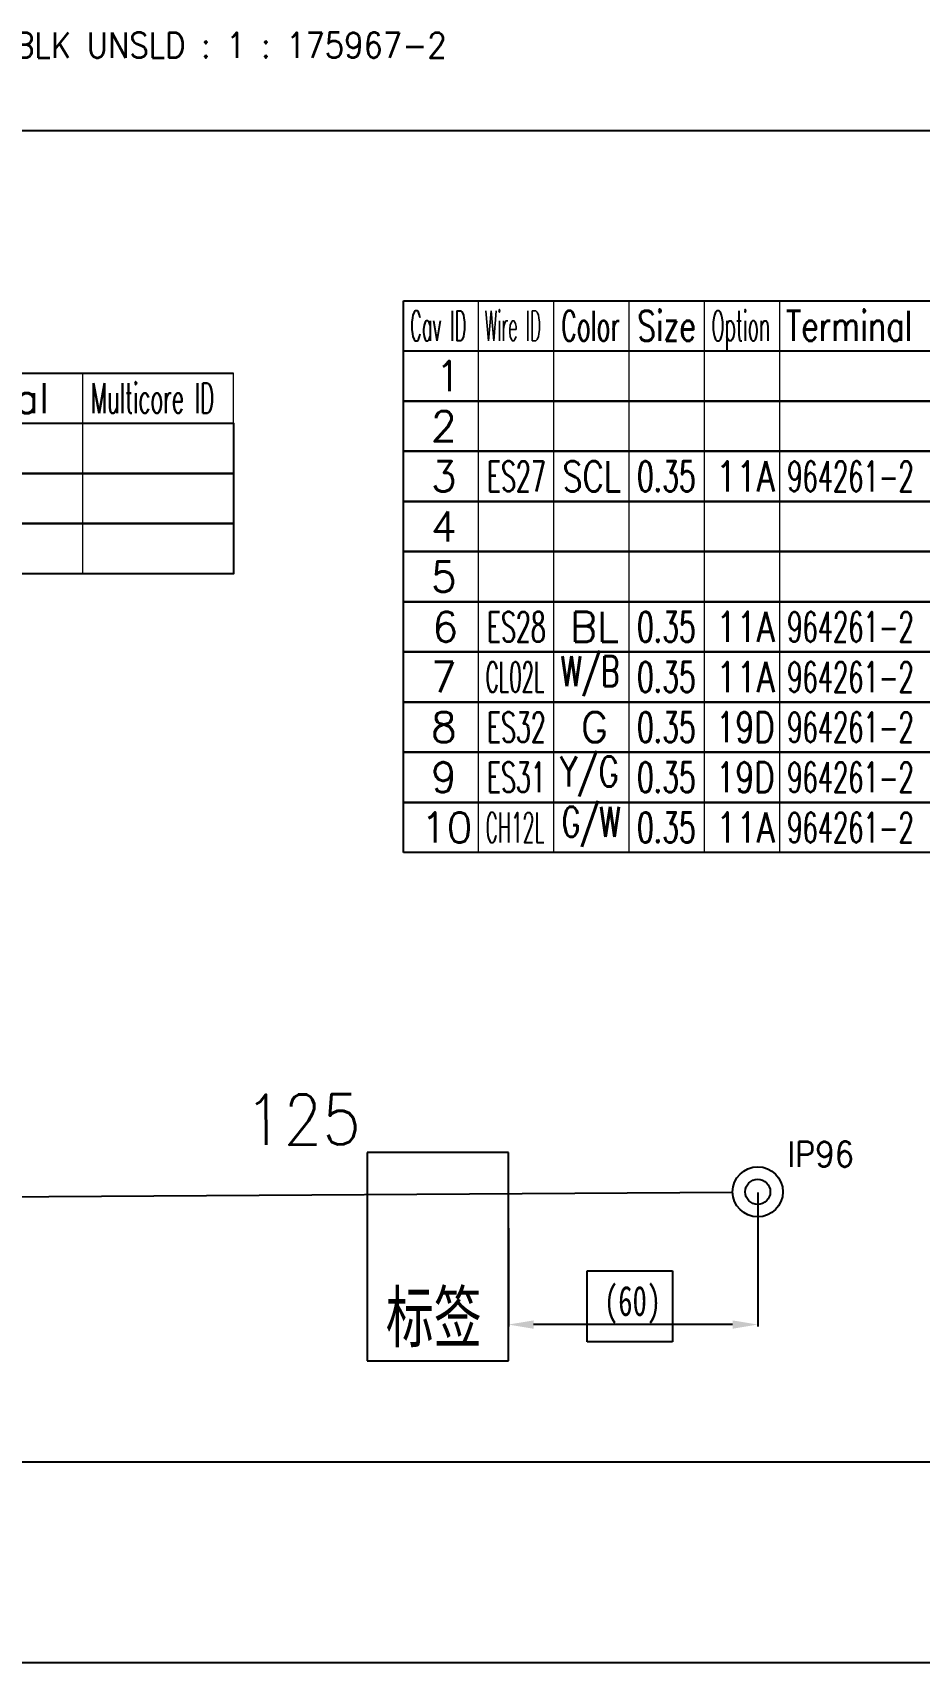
# Model space of a CAD drawing. Header units: inches. Extents: x 47316 to 59086, y 3141 to 11743.
# Drawn here: x 52352.6 to 52441, y 8232.5 to 8394.9 of the extents above; entities that cross this region are included whole.
import ezdxf

# ---------------------------------------------------------------- set-up
doc = ezdxf.new("R2010")
doc.units = ezdxf.units.IN
doc.header["$MEASUREMENT"] = 0
doc.styles.add('MtX_FangSong_GB2312', font='')
doc.styles.get("Standard").update_dxf_attribs({"font": ''})
doc.styles.get('MtX_FangSong_GB2312').set_extended_font_data('FangSong_GB2312')
doc.styles.get('Standard').set_extended_font_data('SimSun')
doc.linetypes.add('_VH_OTCON', pattern='A,0.0001,[7,VeSys.shx,S=0.1,R=0,X=0,Y=0],-0.4,[7,VeSys.shx,S=0.1,R=0,X=0,Y=0],-0.4,["X",Standard,S=1,R=0,X=-0.5,Y=-0.5],-0.0001,[7,VeSys.shx,S=0.1,R=0,X=0,Y=0],-0.4', length=1.2002)

msp = doc.modelspace()

# ---------------------------------------------------------------- linework, layer by layer
at = {"color": 0, "linetype": '_VH_OTCON', "lineweight": -2, "ltscale": 5}
for p, q in [((52260.18, 8385.16), (52681.73, 8385.16)), ((52335.53, 8278.79), (52422.37, 8279.34))]:
    msp.add_line(p, q, dxfattribs=at)
at = {"color": 0, "linetype": 'Continuous', "lineweight": -2}
for p, q in [((52389.56, 8368.18), (52554.56, 8368.18)), ((52389.56, 8363.18), (52389.56, 8368.18)), ((52389.56, 8363.18), (52554.56, 8363.18)), ((52290.14, 8360.97), (52372.64, 8360.97)), ((52290.14, 8355.97), (52372.64, 8355.97))]:
    msp.add_line(p, q, dxfattribs=at)
at = {"color": 7, "linetype": 'Continuous', "lineweight": 15}
for p, q in [((52397.06, 8363.18), (52397.06, 8368.18)), ((52404.56, 8363.18), (52404.56, 8368.18)), ((52412.06, 8363.18), (52412.06, 8368.18)), ((52419.56, 8363.18), (52419.56, 8368.18)), ((52427.06, 8363.18), (52427.06, 8368.18)), ((52357.64, 8355.97), (52357.64, 8360.97)), ((52372.64, 8355.97), (52372.64, 8360.97))]:
    msp.add_line(p, q, dxfattribs=at)
at = {"color": 102, "linetype": 'Continuous', "lineweight": 15}
for p, q in [((52397.06, 8358.18), (52397.06, 8363.18)), ((52404.56, 8358.18), (52404.56, 8363.18)), ((52412.06, 8358.18), (52412.06, 8363.18)), ((52419.56, 8358.18), (52419.56, 8363.18)), ((52427.06, 8358.18), (52427.06, 8363.18)), ((52397.06, 8353.18), (52397.06, 8358.18)), ((52404.56, 8353.18), (52404.56, 8358.18)), ((52412.06, 8353.18), (52412.06, 8358.18)), ((52419.56, 8353.18), (52419.56, 8358.18)), ((52427.06, 8353.18), (52427.06, 8358.18)), ((52357.64, 8350.97), (52357.64, 8355.97)), ((52397.06, 8348.18), (52397.06, 8353.18)), ((52404.56, 8348.18), (52404.56, 8353.18)), ((52412.06, 8348.18), (52412.06, 8353.18)), ((52419.56, 8348.18), (52419.56, 8353.18)), ((52427.06, 8348.18), (52427.06, 8353.18)), ((52357.64, 8345.97), (52357.64, 8350.97)), ((52397.06, 8343.18), (52397.06, 8348.18)), ((52404.56, 8343.18), (52404.56, 8348.18)), ((52412.06, 8343.18), (52412.06, 8348.18)), ((52419.56, 8343.18), (52419.56, 8348.18)), ((52427.06, 8343.18), (52427.06, 8348.18)), ((52357.64, 8340.97), (52357.64, 8345.97)), ((52397.06, 8338.18), (52397.06, 8343.18)), ((52404.56, 8338.18), (52404.56, 8343.18)), ((52412.06, 8338.18), (52412.06, 8343.18)), ((52419.56, 8338.18), (52419.56, 8343.18)), ((52427.06, 8338.18), (52427.06, 8343.18)), ((52397.06, 8333.18), (52397.06, 8338.18)), ((52404.56, 8333.18), (52404.56, 8338.18)), ((52412.06, 8333.18), (52412.06, 8338.18)), ((52419.56, 8333.18), (52419.56, 8338.18)), ((52427.06, 8333.18), (52427.06, 8338.18)), ((52397.06, 8328.18), (52397.06, 8333.18)), ((52404.56, 8328.18), (52404.56, 8333.18)), ((52412.06, 8328.18), (52412.06, 8333.18)), ((52419.56, 8328.18), (52419.56, 8333.18)), ((52427.06, 8328.18), (52427.06, 8333.18)), ((52397.06, 8323.18), (52397.06, 8328.18)), ((52404.56, 8323.18), (52404.56, 8328.18)), ((52412.06, 8323.18), (52412.06, 8328.18)), ((52419.56, 8323.18), (52419.56, 8328.18)), ((52427.06, 8323.18), (52427.06, 8328.18)), ((52397.06, 8318.18), (52397.06, 8323.18)), ((52404.56, 8318.18), (52404.56, 8323.18)), ((52412.06, 8318.18), (52412.06, 8323.18)), ((52419.56, 8318.18), (52419.56, 8323.18)), ((52427.06, 8318.18), (52427.06, 8323.18)), ((52397.06, 8313.18), (52397.06, 8318.18)), ((52404.56, 8313.18), (52404.56, 8318.18)), ((52412.06, 8313.18), (52412.06, 8318.18)), ((52419.56, 8313.18), (52419.56, 8318.18)), ((52427.06, 8313.18), (52427.06, 8318.18))]:
    msp.add_line(p, q, dxfattribs=at)
at = {"color": 0}
for p, q in [((52400.03, 8283.29), (52385.96, 8283.29)), ((52385.96, 8283.29), (52385.96, 8262.5)), ((52400.03, 8262.5), (52400.03, 8283.29)), ((52424.87, 8279.3), (52424.87, 8265.93)), ((52400.03, 8275.75), (52400.03, 8265.93)), ((52385.96, 8262.5), (52400.03, 8262.5))]:
    msp.add_line(p, q, dxfattribs=at)
at = {"color": 1}
for p, q in [((52407.86, 8271.48), (52416.36, 8271.48)), ((52407.86, 8264.4), (52407.86, 8271.48)), ((52416.36, 8271.48), (52416.36, 8264.4)), ((52416.36, 8264.4), (52407.86, 8264.4))]:
    msp.add_line(p, q, dxfattribs=at)
at = {"color": 7}
msp.add_line((52422.37, 8266.13), (52402.53, 8266.13), dxfattribs=at)
at = {"color": 0, "lineweight": -2}
for p, q in [((50267.93, 8252.45), (56171.93, 8252.45)), ((50247.93, 8232.45), (56191.93, 8232.45))]:
    msp.add_line(p, q, dxfattribs=at)
at = {"color": 0, "linetype": 'Continuous', "lineweight": -2}
for points in [[(52389.56, 8358.18), (52389.56, 8363.18), (52472.06, 8363.18), (52472.06, 8358.18)], [(52389.56, 8353.18), (52389.56, 8358.18), (52472.06, 8358.18), (52472.06, 8353.18)], [(52290.14, 8350.97), (52290.14, 8355.97), (52372.64, 8355.97), (52372.64, 8350.97)], [(52389.56, 8348.18), (52389.56, 8353.18), (52472.06, 8353.18), (52472.06, 8348.18)], [(52290.14, 8345.97), (52290.14, 8350.97), (52372.64, 8350.97), (52372.64, 8345.97)], [(52389.56, 8343.18), (52389.56, 8348.18), (52472.06, 8348.18), (52472.06, 8343.18)], [(52290.14, 8340.97), (52290.14, 8345.97), (52372.64, 8345.97), (52372.64, 8340.97)], [(52389.56, 8338.18), (52389.56, 8343.18), (52472.06, 8343.18), (52472.06, 8338.18)], [(52389.56, 8333.18), (52389.56, 8338.18), (52472.06, 8338.18), (52472.06, 8333.18)], [(52389.56, 8328.18), (52389.56, 8333.18), (52472.06, 8333.18), (52472.06, 8328.18)], [(52389.56, 8323.18), (52389.56, 8328.18), (52472.06, 8328.18), (52472.06, 8323.18)], [(52389.56, 8318.18), (52389.56, 8323.18), (52472.06, 8323.18), (52472.06, 8318.18)], [(52389.56, 8313.18), (52389.56, 8318.18), (52472.06, 8318.18), (52472.06, 8313.18)]]:
    msp.add_lwpolyline(points, close=True, dxfattribs=at)
for radius in [2.5, 1.25]:
    msp.add_circle((52424.87, 8279.36), radius, dxfattribs=at)
at = {"color": 7}
for points in [[(52402.53, 8266.54), (52402.53, 8265.71), (52400.03, 8266.13)], [(52422.37, 8266.54), (52422.37, 8265.71), (52424.87, 8266.13)]]:
    msp.add_solid(points, dxfattribs=at)

# ---------------------------------------------------------------- texts
at = {"color": 0, "lineweight": -2, "width": 0.7}
msp.add_text('标签', height=5, rotation=360, dxfattribs=at).set_placement((52387.82, 8264.39))
at = {"color": 7, "style": 'MtX_FangSong_GB2312', "width": 0.7}
msp.add_text('(60)', height=3, dxfattribs=at).set_placement((52409.54, 8266.99))
at = {"color": 42, "linetype": 'Continuous', "lineweight": 15, "insert": (52332.17, 8394.91), "char_height": 2.5, "width": 72.8571, "attachment_point": 1}
msp.add_mtext('\\Fromans.shx;\\W0.9000000000;\\T1.0000000000;\\o\\lCONN 20 F BLK UNSLD : 1 : 175967-2', dxfattribs=at)
at = {"color": 7, "linetype": 'Continuous', "lineweight": 15, "char_height": 3, "attachment_point": 1}
for s, insert, width in [('\\Fromans.shx;\\W0.4292452830;\\T1.0000000000;\\o\\lCav ID', (52390.24, 8367.18), 6.5), ('\\Fromans.shx;\\W0.4026548673;\\T1.0000000000;\\o\\lWire ID', (52397.68, 8367.18), 6.5), ('\\Fromans.shx;\\W0.5687500000;\\T1.0000000000;\\o\\lColor', (52405.3, 8367.18), 6.5), ('\\Fromans.shx;\\W0.7222222222;\\T1.0000000000;\\o\\lSize', (52412.87, 8367.18), 6.5), ('\\Fromans.shx;\\W0.4595959596;\\T1.0000000000;\\o\\lOption', (52420.26, 8367.18), 6.5), ('\\Fromans.shx;\\W0.7480916031;\\T1.0000000000;\\o\\lTerminal', (52427.67, 8367.18), 14), ('\\Fromans.shx;\\W1.0000000000;\\T1.0000000000;\\o\\l1', (52392.74, 8362.18), 2.8571), ('\\Fromans.shx;\\W0.5185185185;\\T1.0000000000;\\o\\lMulticore ID', (52358.44, 8359.97), 14), ('\\Fromans.shx;\\W1.0000000000;\\T1.0000000000;\\o\\lSeal', (52345.93, 8359.97), 9.2857), ('\\Fromans.shx;\\W1.0000000000;\\T1.0000000000;\\o\\l2', (52392.31, 8357.18), 2.8571), ('\\Fromans.shx;\\W1.0000000000;\\T1.0000000000;\\o\\l3', (52392.31, 8352.18), 2.8571), ('\\Fromans.shx;\\W1.0000000000;\\T1.0000000000;\\o\\l4', (52392.31, 8347.18), 2.8571), ('\\Fromans.shx;\\W1.0000000000;\\T1.0000000000;\\o\\l5', (52392.31, 8342.18), 2.8571), ('\\Fromans.shx;\\W1.0000000000;\\T1.0000000000;\\o\\l6', (52392.45, 8337.18), 2.8571), ('\\Fromans.shx;\\W1.0000000000;\\T1.0000000000;\\o\\l7', (52392.31, 8332.18), 2.8571), ('\\Fromans.shx;\\W1.0000000000;\\T1.0000000000;\\o\\l8', (52392.31, 8327.18), 2.8571), ('\\Fromans.shx;\\W1.0000000000;\\T1.0000000000;\\o\\l9', (52392.31, 8322.18), 2.8571), ('\\Fromans.shx;\\W1.0000000000;\\T1.0000000000;\\o\\l10', (52391.31, 8317.18), 5.7143)]:
    msp.add_mtext(s, dxfattribs=dict(at, insert=insert, width=width))
at = {"color": 21, "linetype": 'Continuous', "lineweight": 15, "attachment_point": 1}
for s, insert, char_height, width in [('\\Fromans.shx;\\W0.5759493671;\\T1.0000000000;\\o\\lES27', (52397.89, 8352.18), 3, 6.5), ('\\Fromans.shx;\\W0.6500000000;\\T1.0000000000;\\o\\l0.35', (52412.84, 8352.18), 3, 6.5), ('\\Fromans.shx;\\W0.5903614458;\\T1.0000000000;\\o\\l964261-2', (52427.81, 8352.18), 3, 14), ('\\Fromans.shx;\\W0.5759493671;\\T1.0000000000;\\o\\lES28', (52397.89, 8337.18), 3, 6.5), ('\\Fromans.shx;\\W0.6500000000;\\T1.0000000000;\\o\\l0.35', (52412.84, 8337.18), 3, 6.5), ('\\Fromans.shx;\\W0.5903614458;\\T1.0000000000;\\o\\l964261-2', (52427.81, 8337.18), 3, 14), ('\\Fromans.shx;\\W0.4789473684;\\T1.0000000000;\\o\\lCL02L', (52397.77, 8332.18), 3, 6.5), ('\\Fromans.shx;\\W0.6500000000;\\T1.0000000000;\\o\\l0.35', (52412.84, 8332.18), 3, 6.5), ('\\Fromans.shx;\\W0.5903614458;\\T1.0000000000;\\o\\l964261-2', (52427.81, 8332.18), 3, 14), ('\\Fromans.shx;\\W0.5759493671;\\T1.0000000000;\\o\\lES32', (52397.89, 8327.18), 3, 6.5), ('\\Fromans.shx;\\W0.6500000000;\\T1.0000000000;\\o\\l0.35', (52412.84, 8327.18), 3, 6.5), ('\\Fromans.shx;\\W0.5903614458;\\T1.0000000000;\\o\\l964261-2', (52427.81, 8327.18), 3, 14), ('\\Fromans.shx;\\W0.5759493671;\\T1.0000000000;\\o\\lES31', (52397.89, 8322.18), 3, 6.5), ('\\Fromans.shx;\\W0.6500000000;\\T1.0000000000;\\o\\l0.35', (52412.84, 8322.18), 3, 6.5), ('\\Fromans.shx;\\W0.5903614458;\\T1.0000000000;\\o\\l964261-2', (52427.81, 8322.18), 3, 14), ('\\Fromans.shx;\\W0.4550000000;\\T1.0000000000;\\o\\lCH12L', (52397.76, 8317.18), 3, 6.5), ('\\Fromans.shx;\\W0.6500000000;\\T1.0000000000;\\o\\l0.35', (52412.84, 8317.18), 3, 6.5), ('\\Fromans.shx;\\W0.5903614458;\\T1.0000000000;\\o\\l964261-2', (52427.81, 8317.18), 3, 14), ('\\Fromans.shx;\\W0.9000000000;\\T1.0000000000;\\o\\lIP96', (52427.8, 8284.36), 2.5, 7.3929)]:
    msp.add_mtext(s, dxfattribs=dict(at, insert=insert, char_height=char_height, width=width))
at = {"color": 140, "linetype": 'Continuous', "lineweight": 15, "char_height": 3, "attachment_point": 1}
for s, insert, width in [('\\Fromans.shx;\\W0.7844827586;\\T1.0000000000;\\o\\lSCL', (52405.4, 8352.18), 6.5), ('\\Fromans.shx;\\W0.7844827586;\\T1.0000000000;\\o\\l11A', (52420.73, 8352.18), 6.5), ('\\Fromans.shx;\\W1.0000000000;\\T1.0000000000;\\o\\lBL', (52406.17, 8337.18), 5.4286), ('\\Fromans.shx;\\W0.7844827586;\\T1.0000000000;\\o\\l11A', (52420.73, 8337.18), 6.5), ('\\Fromans.shx;\\W0.6791044776;\\T1.0000000000;\\o\\lW/B', (52405.25, 8332.75), 6.5), ('\\Fromans.shx;\\W0.7844827586;\\T1.0000000000;\\o\\l11A', (52420.73, 8332.18), 6.5), ('\\Fromans.shx;\\W1.0000000000;\\T1.0000000000;\\o\\lG', (52407.24, 8327.18), 3), ('\\Fromans.shx;\\W0.7459016393;\\T1.0000000000;\\o\\l19D', (52420.7, 8327.18), 6.5), ('\\Fromans.shx;\\W0.7459016393;\\T1.0000000000;\\o\\lY/G', (52405.17, 8322.75), 6.5), ('\\Fromans.shx;\\W0.7459016393;\\T1.0000000000;\\o\\l19D', (52420.7, 8322.18), 6.5), ('\\Fromans.shx;\\W0.6791044776;\\T1.0000000000;\\o\\lG/W', (52405.35, 8317.75), 6.5), ('\\Fromans.shx;\\W0.7844827586;\\T1.0000000000;\\o\\l11A', (52420.73, 8317.18), 6.5)]:
    msp.add_mtext(s, dxfattribs=dict(at, insert=insert, width=width))
at = {"color": 7, "linetype": '_VH_OTCON', "lineweight": 18, "ltscale": 5, "insert": (52373.74, 8289.03), "char_height": 5, "width": 12.8571, "attachment_point": 1, "rotation": 0.3653}
msp.add_mtext('\\Fromans.shx;\\W0.9000000000;\\T1.0000000000;\\o\\l125', dxfattribs=at)

doc.saveas('drawing.dxf')
